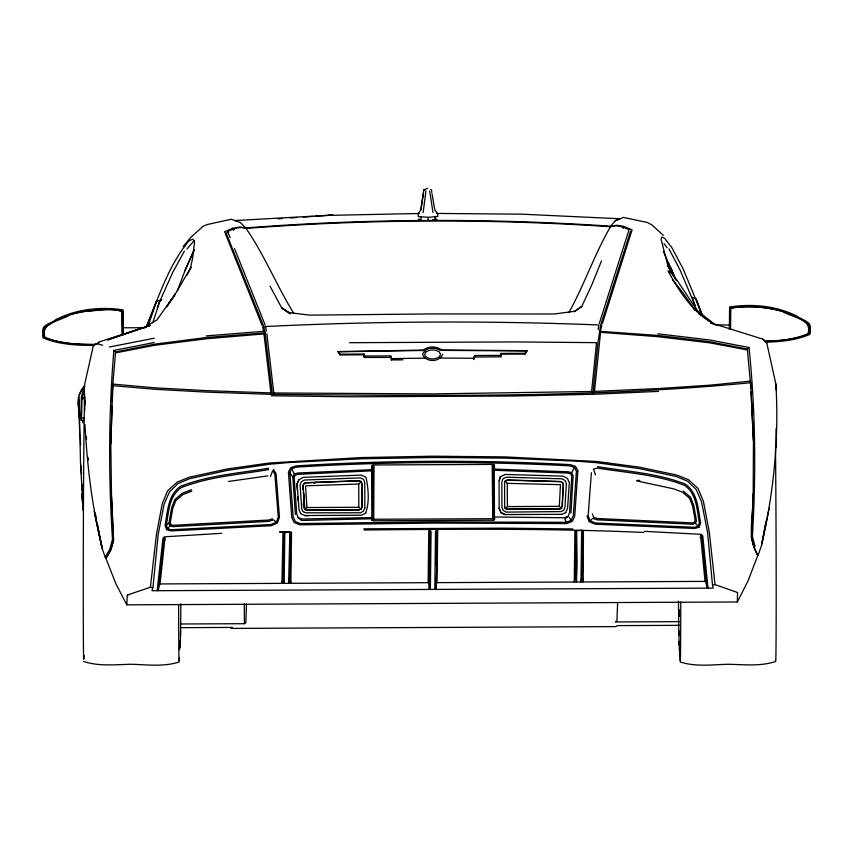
<?xml version="1.0" encoding="UTF-8"?>
<svg xmlns="http://www.w3.org/2000/svg" width="853" height="853" viewBox="0 0 853 853"><rect width="100%" height="100%" fill="white"/><g stroke="black" fill="none" stroke-linecap="round" stroke-linejoin="round"><path stroke-width="1.28" d="M83.146 508.825L80.523 463.424L79.084 399.567L79.126 415.496C78.977 405.1 76.098 394.022 84.607 385.982M283.697 559.141L283.185 578.302L281.927 583.367L282.983 531.973M180.9 603.732L180.537 635.314M436.32 564.931L436.608 531.728L435.499 531.494L434.806 589.402L435.915 588.271L436.565 570.977L436.608 531.728M83.061 393.542L82.048 397.231L81.472 418.098L84.095 417.906M84.714 411.018L84.884 401.752M180.303 647L180.58 630.41M431.074 531.515L430.381 589.423L429.251 588.293L429.24 583.836L428.11 582.684L428.782 531.323L428.835 530.534L430.552 530.31M429.24 583.836L429.944 531.76L429.251 588.293M435.915 588.271L436.043 577.598M435.894 583.804L437.003 582.642L437.728 530.491L436.032 530.278M154.158 342.522L113.875 350.455L115.55 351.99L112.628 386.942L110.794 443.933L111.519 496.819L113.566 540.706L110.474 550.761L105.932 558.448L115.891 583.761L126.798 604.83L737.323 601.983L737.546 592.526L715.038 584.604L712.5 585.105L713.161 588.112L152.015 590.724L153.05 586.576L158.136 534.735L164.085 504.283L169.374 492.053L177.84 483.672L189.505 478.736L227.037 470.44L269.729 464.213L289.764 462.486L361.811 458.765L433.196 457.507L504.539 458.093L576.436 461.153L596.418 462.689L638.897 468.521L676.194 476.464L687.795 481.295L696.24 489.59L701.529 501.777L707.542 532.176L712.5 585.105M78.913 400.803L78.497 396.88L77.911 402.755L79.649 418.823L78.924 404.727L79.734 418.844M110.826 444.029L112.159 405.57M112.297 401.592L112.852 385.684L113.63 384.159L154.393 387.784L206.426 390.653L270.891 392.913L272.416 394.385C431.821 395.707 591.779 398.17 750.629 382.709L753.455 440.937L753.178 493.834L751.322 537.731L753.807 546.4L757.816 555.41L748.07 580.818L737.323 601.983M246.506 604.265L245.813 622.711L244.406 623.692L180.441 623.991M617.615 602.538L616.922 620.973L615.514 621.954L679.478 621.656M372.729 470.781L372.9 466.58L374.03 466.292L373.699 520.788L371.919 520.437L371.609 518.763L301.482 520.469L298.155 517.622L296.727 513.933L294.157 477.403L295.223 475.142L297.932 474.343L372.729 470.781L373.028 519.264L371.919 520.437M372.9 466.58L373.028 519.264L493.439 518.699L493.311 466.015L492.202 465.749L492.81 520.234L494.559 519.861L494.729 518.187M753.124 493.61C754.105 514.103 746.087 536.708 757.816 555.41L757.368 554.663L758.552 554.066L761.633 545.067L765.941 521.183M126.798 604.83L127.289 595.373L128.099 594.776L150.405 587.237L152.911 587.717M505.051 481.081L507.364 479.994L560.784 481.518L562.628 482.563L563.46 484.568L562.255 506.213L561.455 508.356L559.291 506.351L560.474 484.653L507.258 483.331L505.307 480.889L504.581 483.054L504.645 506.447L505.402 508.345L507.268 509.113L559.589 508.91L561.605 508.249L559.451 509.017L507.066 509.252L505.2 508.484L504.432 506.597M562.106 506.319L563.257 484.707L562.426 482.702L560.57 481.668L507.098 480.186M83.669 393.148L84.02 387.251L93.222 346.137M83.754 391.73L84.02 387.251M570.945 513.154L573.12 475.803L571.595 472.679L568.269 471.784L494.495 469.097L494.431 464.746L492.714 464.416L373.529 464.97L371.78 465.311L371.375 469.672L297.633 473.042L294.317 473.969L292.814 477.115L295.383 514.434M581.895 530.363L582.215 576.905L583.196 581.959L583.441 530.566L581.895 530.363L574.901 530.79L574.25 582.002C577.662 565.592 575.093 548.479 576.02 531.846L575.519 576.724L576.479 581.991L577.14 563.215L576.607 530.566M402.904 359.838L391.346 359.934L390.599 355.893L364.636 356.01L363.954 354.027L340.112 354.176L337.937 351.553L339.984 354.955L363.463 354.827L363.954 354.027M113.875 350.455C108.555 413.257 108.48 476.464 112.468 539.352L109.728 549.375L105.186 557.116L106.369 557.702L110.943 549.524L113.534 540.216L111.551 496.595M591.385 472.69L588.133 515.809L590.169 520.831L595.554 523.017L694.47 527.293L698.106 526.258L699.385 522.836C696.858 509.689 696.794 493.727 684.532 485.357C656.906 474.545 626.582 472.786 597.495 468.084L593.453 469.139L595.447 474.886M775.825 387.699L775.867 384.021L766.772 343.002L764.555 340.528L762.561 339.036L710.474 322.765L714.441 324.513M221.727 533.317L164.448 536.825L162.934 538.339L157.165 590.702L158.402 589.572L158.839 585.211L160.087 583.932L164.704 540.599L165.567 539.725M159.116 582.738L163.68 539.949L165.066 537.891L163.819 539.171L158.402 589.572M112.852 385.684L154.254 389.245L206.394 392.124L272.416 394.385L273.792 392.966L432.866 393.905L591.609 391.484L592.963 392.892L597.953 342.671L600.693 324.961L630.58 231.163M432.066 194.036L434.753 209.721L437.6 213.74L437.845 216.449L428.153 217.355L418.301 216.545L418.055 213.836L420.87 209.795L423.813 189.899L427.758 188.268M591.609 391.484L596.535 342.65L515.393 341.925L349.474 342.703M592.963 392.892L594.488 391.41L600.565 332.339L599.467 331.295L600.864 329.727L601.813 325.185M78.764 410.101L79.318 404.727L79.755 413.929M150.405 587.237L156.387 534.756L162.219 503.878L167.508 490.997L177.061 482.158L189.089 477.285L226.663 469.075L269.399 462.998L361.427 457.571L433.217 456.195L504.965 456.899L596.78 461.473L639.302 467.145L676.642 475.004L688.606 479.77L698.117 488.524L703.416 501.351L709.312 532.176L715.038 584.604M423.163 212.578L425.914 190.997M598.188 329.589L598.838 324.961C487.809 320.568 376.61 321.101 265.624 326.518L263.748 326.528L226.162 233.05L228.593 232.123M420.87 209.795L423.546 192.693M339.984 354.955L340.112 354.176M809.806 331.689L809.955 334.323C795.956 340.379 780.282 341.786 765.173 342.234M163.68 539.949L163.819 539.171M270.476 476.4L272.725 470.632L274.837 474.172L278.291 517.259L276.265 522.292L270.849 524.531L171.25 529.734L167.604 528.732L166.303 525.32C168.798 512.131 168.851 496.126 181.135 487.703C208.889 476.646 239.405 474.599 268.663 469.619M276.265 522.292L273.482 519.818L269.185 521.354L172.732 526.674L170.035 525.853L168.969 523.156L171.624 507.908L174.833 499.634L182.286 493.279L191.445 489.729M761.814 543.969L769.129 508.281M761.825 543.809C773.874 491.584 779.098 437.578 775.867 384.021M83.21 397.509L82.944 398.746L82.037 398.746M190.411 268.375L192.639 258.086L194.601 241.431L192.799 239.149L189.185 240.706C168.265 265.347 158.829 297.334 146.3 326.624M501.127 353.387L500.476 355.381L474.545 355.498L473.394 358.249L473.788 359.55L474.62 357.044L500.85 356.799L501.127 353.387L524.926 353.313L527.015 350.679L525.011 354.091L501.575 354.187M390.482 357.439L364.231 357.439L364.636 356.01M499.122 480.516L500.231 476.88L505.157 474.439L563.236 476.145L567.458 478.448L569.335 482.67L567.565 508.388L565.635 512.674M500.551 476.646L499.069 481.497L499.165 508.025L500.903 512.44L505.285 514.551L561.551 514.338M83.018 391.388L81.376 396.645L81.046 420.326L83.701 420.145M623.085 228.444L623.735 226.397L632.094 229.883L602.325 323.714M152.804 322.786L159.66 301.536L172.882 272.107L184.365 251.155M391.346 359.934L391.772 358.633L390.599 355.893M599.254 323.522L629.077 229.628C623.33 227.058 616.794 224.392 610.503 226.727C489.142 218.571 367.323 219.146 246.037 228.423C239.778 226.173 233.306 228.807 227.666 231.504L230.193 237.656M148.411 325.302L156.334 301.546L161.846 299.702M809.71 326.603C811.96 322.434 800.135 318.851 796.958 316.164C776.475 305.779 752.026 303.497 729.614 306.995L729.368 329.269M764.544 341.296C779.12 340.901 794.228 339.59 807.77 333.854L808.143 333.16C812.397 318.233 790.582 317.305 782.553 311.302C765.834 307.176 747.782 305.097 730.786 308.178L730.552 329.109M764.896 341.296C779.759 340.912 795.145 339.622 808.996 333.886L809.38 333.192C812.973 322.978 803.036 320.899 796.275 316.815C776.123 306.995 752.346 304.884 730.445 308.146L730.211 329.077M177.403 290.777L185.08 270.358L194.196 250.036M157.378 307.645L159.66 301.536L161.11 300.309M566.392 522.303L433.345 521.876L300.128 523.55L295.33 521.578L293.144 516.822L289.839 472.53L291.737 468.798L296.364 467.135C387.411 461.484 478.778 461.046 569.879 465.855L574.495 467.476L576.415 471.197L573.323 515.511L571.169 520.287L566.392 522.303L564.867 519.242L568.151 516.353L569.537 512.664L571.766 476.102L570.678 473.852L567.959 473.084L493.151 470.216M146.823 325.974L156.334 301.546M365.585 513.239C369.68 502.406 368.4 488.534 366.001 477.275L361.384 475.11L303.188 477.36L298.721 479.876M601.472 260.975L591.886 284.689L581.725 306.536L574.122 311.771M586.981 515.83L589.135 521.673L595.287 524.2L694.705 528.476L698.991 527.207L700.665 523.07C698.042 509.433 697.967 492.927 685.385 484.131C657.503 473.159 626.902 471.4 597.537 466.698M303.21 492.277C306.046 496.702 299.84 508.942 306.995 510.083L359.422 509.806L361.096 509.156L362.045 507.119L361.992 483.715L361.245 481.561L359.188 480.687L305.673 482.713C302.452 483.47 302.602 487.159 303.05 489.739M303.828 483.768L303.007 485.784L304.979 509.454M592.387 513.986L593.656 517.249L597.345 518.517L692.593 522.9L694.491 522.303L695.206 520.543L692.636 506.053L689.587 498.227L682.453 492.202L673.561 488.812L636.69 480.9M296.876 484.109L298.262 480.932M298.976 479.706L297.111 483.939L299.008 509.646L300.789 513.783L305.054 515.532L361.437 515.212L365.82 513.069M184.493 271.574L194.175 249.95M569.132 312.102C584.486 284.422 594.53 254.055 610.503 226.727M186.786 275.434L191.061 267.245L172.391 298.859M234.287 228.668L233.445 230.257L232.752 228.22L224.638 231.781L262.084 325.302M571.595 472.679L574.495 467.476M105.932 558.448L106.369 557.702L105.186 557.116L102.029 548.138L94.31 511.427L101.997 547.05C92.039 506.938 87.155 465.759 84.98 424.549M526.301 350.946L440.169 350.38C435.67 347.384 429.39 347.416 424.922 350.455L422.512 354.358C425.743 362.578 439.487 362.536 442.632 354.262M171.101 300.096L166.73 306.792L175.451 293.731L156.899 319.992L143.89 327.627L107.531 339.963L150.149 325.377L98.479 342.138M78.998 394.843L84.937 386.153M183.192 246.549L190.667 237.465L203.195 226.205L207.247 224.542L231.259 219.242L236.835 221.108M191.882 491.061L182.947 494.537L175.782 500.626L172.754 508.484L170.227 522.996L170.963 524.744L166.74 529.692L165.045 525.565C167.625 511.885 167.689 495.337 180.292 486.487C208.303 475.26 239.096 473.212 268.62 468.233M186.935 249.065L194.015 240.685M232.752 228.22L239.661 227.015L245.824 227.9C367.227 218.549 489.185 217.984 610.663 226.194L615.301 220.735L623.362 217.419L647.427 222.484L652.257 225.171L663.303 235.268M43.3 335.613C42.895 326.187 43.034 331.263 43.3 335.613L42.682 335.794L43.087 337.905C59.283 344.697 77.399 345.454 94.758 345.433M359.23 509.945L306.845 510.19L304.841 509.55L306.941 507.535L305.545 485.847L358.75 484.024L361.245 481.561M590.169 520.831L592.664 518.325L596.94 519.818L692.764 524.243L695.43 523.401L696.485 520.693L693.777 505.477L690.546 497.224L683.125 490.944M809.732 332.041C809.604 315.791 810.286 342.959 810.115 326.742M116.328 352.758L153.945 345.401L206.234 338.801L263.972 333.907L265.059 332.851L263.748 326.528M750.885 388.008L747.345 349.048L749.009 347.491L709.365 339.931L657.876 333.8M559.291 506.351L507.418 506.597L505.402 508.345M166.303 525.32L168.969 523.156M127.289 595.373L128.099 594.776M498.92 508.207L500.903 512.44M581.725 306.536L574.666 311.281L554.301 314L432.098 313.925L309.682 315.141L289.103 312.614L281.725 307.944L270.038 286.181M303.625 483.918L305.47 482.862L358.921 480.868L360.99 481.753L361.725 483.907L361.832 507.268L361.096 509.156L358.814 507.3L306.941 507.535M615.301 220.735L619.907 218.763L521.844 214.178L436.608 213.431M314.085 483.256L316.452 482.254M561.381 514.466L565.806 512.546M568.151 516.353L564.334 517.771L493.365 516.982M143.89 327.627L150.149 325.377M272.459 518.741L268.748 520.042L172.871 525.32L170.963 524.744M775.686 661.501C760.311 666.577 743.88 664.551 727.993 664.263C712.106 664.722 695.707 666.939 680.278 662.024M179.13 662.024C163.691 666.939 147.292 664.722 131.405 664.263C115.518 664.551 99.097 666.577 83.711 661.501M424.847 189.654L423.813 189.899L424.922 189.91M432.855 219.669L436.971 219.157M610.663 226.194L616.815 225.256L623.735 226.397M115.55 351.99L154.851 344.132L206.223 337.532L265.059 332.851L272.416 394.385M109.344 347.011L154.372 338.193M228.647 481.433L267.853 475.878M284.827 533.061L284.028 533.999L283.185 578.302L284.156 583.356L284.827 533.061L284.561 531.75L279.443 531.835L291.523 532.112L290.873 583.324L289.903 578.057L290.415 533.178C289.476 549.812 292.046 566.925 288.634 583.335L289.849 531.899L284.561 531.75M122.31 309.895L123.248 310.865L123.354 334.685M206.213 335.911L263.652 331.295L265.059 332.851M94.544 344.484C77.591 344.516 59.945 343.844 44.047 337.457L43.652 336.764C44.452 333.726 41.893 329.13 45.177 327.083C56.82 319.107 70.053 313.52 84.031 311.334C95.781 311.516 112.095 306.462 122.437 311.953L122.512 334.344M328.469 215.382L419.303 213.495M278.11 218.826L282.236 218.528M290.212 217.973L296.865 217.526M303.295 217.099L312.816 216.427M315.471 216.246L332.745 215.063L234.735 220.564L240.215 222.484L245.824 227.9M594.488 391.41L658.441 388.541L709.835 385.193L749.872 381.195L750.629 382.709M658.516 391.388L594.178 394.267L514.37 396.027L351.329 396.784L271.243 395.771M337.937 351.553L423.323 350.071C428.419 345.987 436.565 345.955 441.705 349.986L527.015 350.679M338.694 351.82L424.922 350.455M372.953 517.547L301.973 518.997L298.155 517.622M391.772 358.633L425.082 358.132M363.911 528.807L502.769 528.156L572.832 528.945M364.039 529.99C457.315 529.084 550.643 528.306 643.855 532.443M123.109 327.797L145.511 327.691M716.221 325.025L729.39 324.972M304.884 515.66L308.818 515.639M373.699 520.788L492.81 520.234M160.087 583.932L428.11 582.684M437.003 582.642L705.036 581.394L706.295 582.652L706.774 587.013L708.011 588.133L702.755 535.823L701.262 534.33L644.441 531.344M180.473 627.659L232.336 627.424L230.95 628.416L615.845 626.614L617.231 625.622L679.734 625.334M94.715 344.484C78.092 344.505 60.766 343.802 45.209 337.415L44.825 336.722C40.432 321.858 62.162 320.685 70.127 314.629C86.878 310.3 104.983 308.114 122.075 310.982M440.095 358.057L473.394 358.249M637.18 480.399L639.846 480.442M599.467 331.295L657.887 335.432L708.672 341.552L747.345 349.048M600.565 332.339L657.898 336.69L709.6 342.81L746.631 349.826M418.311 219.05L421.062 219.637L421.051 217.12M96.496 343.642L102.669 345.209M430.669 189.633L431.511 189.867L431.842 192.725M82.048 397.231L84.586 397.946M166.74 529.692L171.037 530.918L271.147 525.704L277.321 523.124L279.464 517.27L276.073 473.788L273.514 469.417M691.954 297.217L696.112 299.03L702.168 314.853M500.668 512.61L505.061 514.711M122.885 309.831C100.526 306.536 76.162 309.053 55.871 319.63C52.289 323.138 42.437 324.417 42.853 330.324M698.735 313.861L700.825 315.247M702.915 316.634L714.398 324.257M290.095 313.595L281.725 307.944L290.425 313.84M714.366 324.204C692.86 312.774 679.329 291.662 668.091 270.955L671.236 273.024L677.261 280.562L697.221 310.588L715.432 324.961M764.97 341.093L762.561 339.036L766.772 343.002M706.295 582.652L701.891 537.433L700.622 535.396L701.859 536.654L706.774 587.013M699.993 537.23L700.857 538.104L705.036 581.394M698.991 527.207L694.491 522.303M663.975 243.638L667.174 247.743M246.037 228.423C264.579 255.164 276.681 285.755 293.795 313.392M569.26 517.526L571.169 520.287M289.839 472.53L292.814 477.115M673.923 276.255L667.451 265.027L670.405 270.849M675.213 278.504L676.514 280.744M668.965 248.895L679.948 269.74L695.462 306.355M291.737 468.798L294.317 473.969M663.325 251.358L675.469 278.867M668.453 263.321L671.194 269.303M234.543 248.596L265.166 325.089M671.183 268.098L674.894 277.62M702.563 315.717L682.997 268.588L671.908 247.722L664.818 238.488L662.013 236.963L661.075 239.256L667.995 266.147M755.065 546.368L752.41 536.366C756.174 473.458 755.481 410.197 749.009 347.491M121.67 311.014L122.118 334.376M696.112 299.03L701.219 313.979M692.785 299.051L696.912 311.505M363.463 354.827L364.231 357.439M82.346 420.39L83.072 422.896M500.476 355.381L500.85 356.799M262.639 326.763L263.652 331.295M95.547 514.242L96.037 516.843M97.285 523.369L102.029 548.138M265.624 326.518L266.339 331.135M429.688 190.987L432.972 212.536M263.972 333.907L270.891 392.913M266.84 333.747L273.792 392.966M87.998 457.379L88.317 460.012M524.926 353.313L525.011 354.091M84.852 397.679L83.914 388.712L84.628 405.729M82.858 499.954L83.21 503.814M83.157 508.388L81.845 493.887L83.199 510.979M296.972 485.389L297.366 490.528M297.857 496.936L298.145 500.786M86.388 436.555L86.579 439.156M775.985 385.481L776.262 390.098M679.041 641.541L679.255 645.22M679.329 650.871L678.817 630.41M474.545 355.498L474.62 357.044M81.472 474.268L81.088 465.301M81.984 484.547L82.304 490.965M751.077 391.985L753.391 441.033M701.859 536.654L701.891 537.433M80.321 435.744L80.598 444.903M79.084 413.748L79.755 435.499M582.332 531.76C581.746 548.404 584.454 565.55 580.957 581.97L581.629 531.675M776.049 428.686L776.294 447.399M678.86 635.314L678.476 601.162M84.831 397.498L84.873 400.686M507.258 483.331L507.418 506.597M244.31 603.796L244.406 623.692M494.26 470.451L494.473 516.779M435.201 217.057L435.211 219.562M428.153 217.355L428.163 219.871M371.609 471.016L371.823 517.355M493.311 466.015L493.439 518.699M358.75 484.024L358.814 507.3M680.769 602.037A129.763 0.874 89.8 0 1 679.894 652.417M679.414 616.25A129.763 0.874 89.8 0 1 679.361 609.895M775.494 447.74A129.763 0.874 89.8 0 1 776.187 593.496A129.763 0.874 89.8 0 1 775.569 660.489M179.684 641.723A129.763 0.874 -89.8 0 1 179.556 649.666M179.375 657.78A129.763 0.874 -89.8 0 1 178.64 604.745M84.01 655.392A129.763 0.874 -89.8 0 1 83.317 542.871A129.763 0.874 -89.8 0 1 84.873 403.181M680.267 654.699A123.589 0.832 89.8 0 1 679.926 651.809M672.601 279.923A24.247 2.026 53.4 0 1 694.545 310.3M179.695 641.168A123.589 0.832 -89.8 0 1 179.546 648.984M566.413 483.608L564.921 507.29L563.716 510.393L560.592 511.608L506.192 512.099L503.163 510.382L501.916 507.226L501.841 482.265L502.95 478.757L506.277 477.2L562.02 478.821L565.059 480.495L566.413 483.608M577.844 470.781L574.741 516.15L572.32 521.29L566.616 523.571L433.356 523.081L299.915 524.808L294.2 522.59L291.747 517.472L288.421 472.125L290.67 467.753L296.012 465.898C387.305 460.183 478.896 459.746 570.23 464.618L575.583 466.431L577.844 470.781M364.807 507.866L363.57 511.032L360.552 512.781L306.046 512.802L302.9 511.608L301.674 508.516L300.075 484.856L301.418 481.721L304.446 480.026L360.297 477.883L363.645 479.407L364.764 482.905L364.807 507.866M425.668 352.182L424.623 354.464L425.7 356.746C429.667 359.678 435.52 359.657 439.455 356.682L440.5 354.39L439.434 352.118C435.467 349.144 429.603 349.165 425.668 352.182M98.756 342.938L94.992 344.228L98.756 342.949"/></g></svg>
